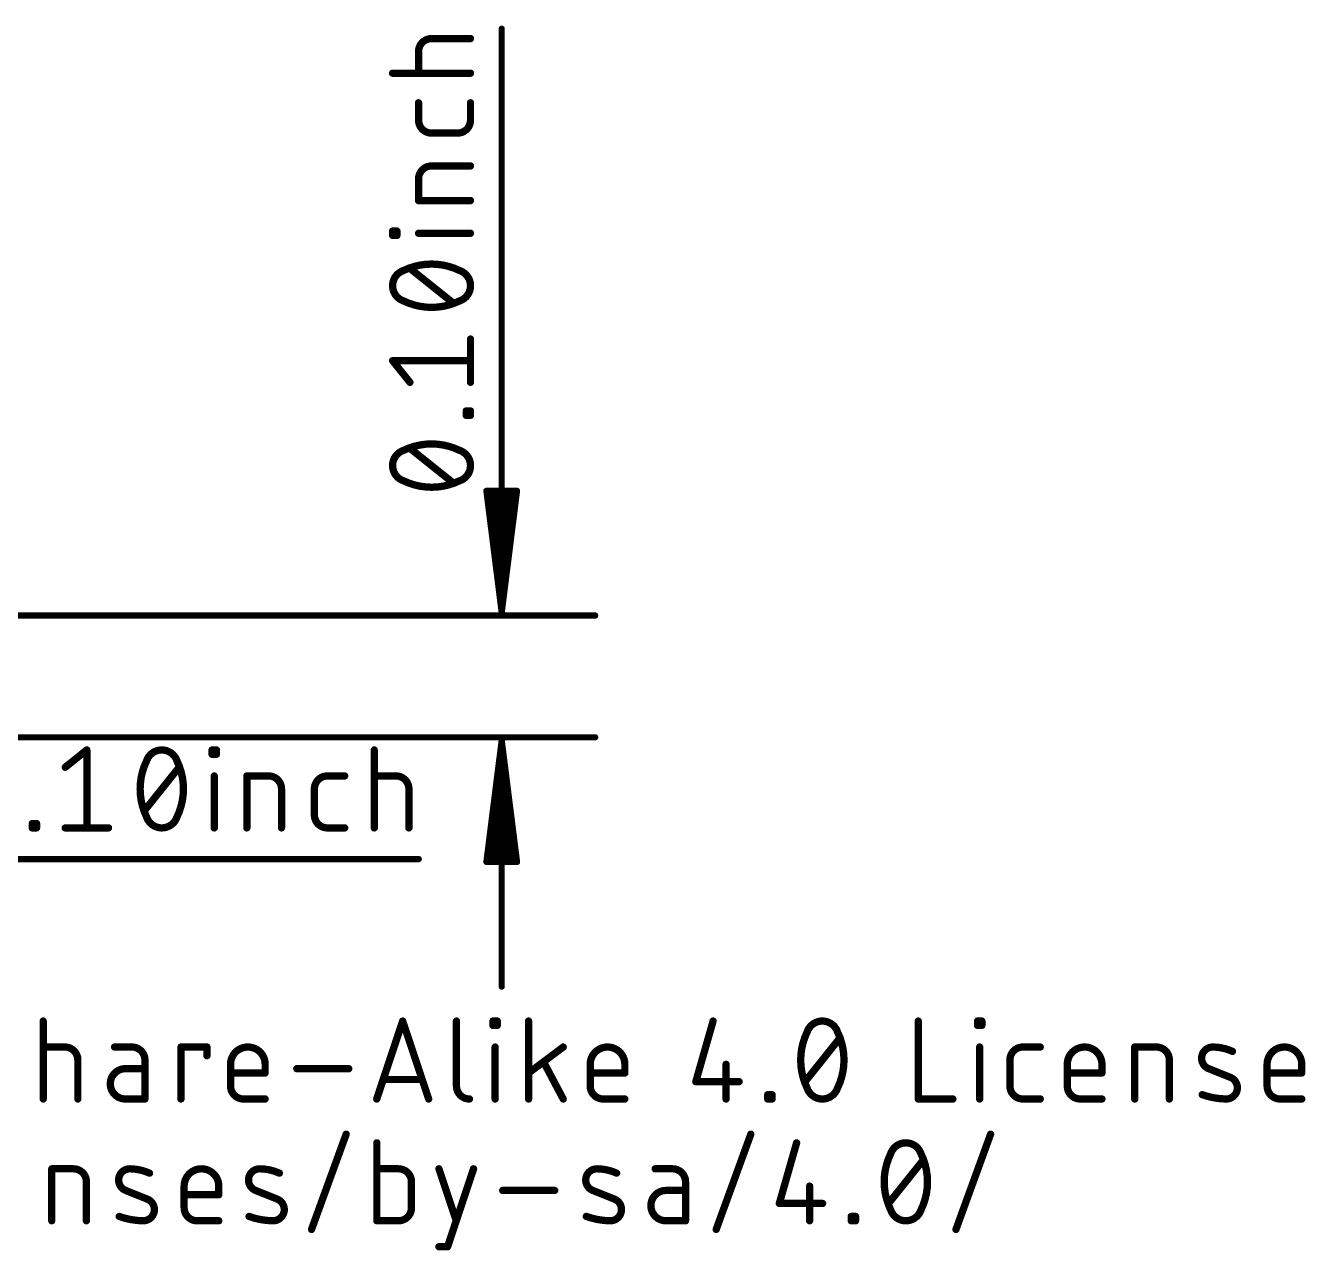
# Model space of a CAD drawing. Extents: x -33 to 53.6, y -13.2 to 65.9.
# Drawn here: x 26.9 to 53.6, y -10.7 to 14.84 of the extents above; entities that cross this region are included whole.
import ezdxf

# ---------------------------------------------------------------- set-up
doc = ezdxf.new("R2010")
doc.units = 0
doc.layers.add('47', color=253, linetype='CONTINUOUS')
doc.layers.add('51', color=253, linetype='CONTINUOUS')

msp = doc.modelspace()

# ---------------------------------------------------------------- linework, layer by layer
at = {"layer": '47'}
for points, const_width in [([(36.83, 2.605), (36.83, 14.7799)], 0.13), ([(35.3665, 14.5741), (36.1793, 14.5741)], 0.1524), ([(35.0956, 13.8516), (35.0956, 14.3031)], 0.1524), ([(36.1793, 13.8516), (34.5537, 13.8516)], 0.1524), ([(35.0956, 12.8738), (35.0956, 13.235)], 0.1524), ([(36.1793, 13.235), (36.1793, 12.8738)], 0.1524), ([(35.9084, 12.6028), (35.3665, 12.6028)], 0.1524), ([(35.3665, 11.9168), (36.1793, 11.9168)], 0.1524), ([(35.0956, 11.1943), (35.0956, 11.6458)], 0.1524), ([(36.1793, 11.1943), (35.0956, 11.1943)], 0.1524), ([(34.5537, 10.4683), (34.5537, 10.5586)], 0.1524), ([(34.5537, 10.5586), (34.644, 10.5586)], 0.1524), ([(34.644, 10.4683), (34.5537, 10.4683)], 0.1524), ([(34.644, 10.5586), (34.644, 10.4683)], 0.1524), ([(36.1793, 10.5134), (35.0956, 10.5134)], 0.1524), ([(35.8181, 9.058), (34.9149, 9.7805)], 0.1524), ([(36.1793, 7.4046), (36.1793, 8.3077)], 0.1524), ([(34.9149, 7.4046), (34.5537, 7.8561)], 0.1524), ([(34.5537, 7.8561), (36.1793, 7.8561)], 0.1524), ([(36.089, 6.7168), (36.089, 6.8071)], 0.1524), ([(36.089, 6.8071), (36.1793, 6.8071)], 0.1524), ([(36.1793, 6.7168), (36.089, 6.7168)], 0.1524), ([(36.1793, 6.8071), (36.1793, 6.7168)], 0.1524), ([(35.8181, 5.3065), (34.9149, 6.029)], 0.1524), ([(36.83, 2.605), (36.5108, 5.14)], 0.13), ([(36.5108, 5.14), (37.1492, 5.14)], 0.13), ([(36.83, 2.605), (36.57, 5.14)], 0.13), ([(36.83, 2.605), (36.7, 5.14)], 0.13), ([(37.1492, 5.14), (36.83, 2.605)], 0.13), ([(36.96, 5.14), (36.83, 2.605)], 0.13), ([(37.09, 5.14), (36.83, 2.605)], 0.13), ([(20.32, 2.54), (38.78, 2.54)], 0.13), ([(20.32, 0), (38.78, 0)], 0.13), ([(36.83, -0.065), (36.5108, -2.6)], 0.13), ([(36.83, -0.065), (36.57, -2.6)], 0.13), ([(36.83, -0.065), (36.7, -2.6)], 0.13), ([(36.83, -0.065), (36.83, -5.2)], 0.13), ([(37.1492, -2.6), (36.83, -0.065)], 0.13), ([(36.96, -2.6), (36.83, -0.065)], 0.13), ([(37.09, -2.6), (36.83, -0.065)], 0.13), ([(27.7246, -0.6249), (28.1761, -0.2637)], 0.1524), ([(28.1761, -0.2637), (28.1761, -1.8893)], 0.1524), ([(30.7883, -0.354), (30.7883, -0.2637)], 0.1524), ([(30.7883, -0.2637), (30.8786, -0.2637)], 0.1524), ([(30.8786, -0.2637), (30.8786, -0.354)], 0.1524), ([(34.1716, -1.8893), (34.1716, -0.2637)], 0.1524), ([(30.8786, -0.354), (30.7883, -0.354)], 0.1524), ([(29.378, -1.5281), (30.1005, -0.6249)], 0.1524), ([(30.8334, -1.8893), (30.8334, -0.8056)], 0.1524), ([(31.5143, -1.8893), (31.5143, -0.8056)], 0.1524), ([(31.5143, -0.8056), (31.9658, -0.8056)], 0.1524), ([(33.1938, -0.8056), (33.555, -0.8056)], 0.1524), ([(34.1716, -0.8056), (34.6231, -0.8056)], 0.1524), ([(32.2368, -1.0765), (32.2368, -1.8893)], 0.1524), ([(32.9228, -1.6184), (32.9228, -1.0765)], 0.1524), ([(34.8941, -1.0765), (34.8941, -1.8893)], 0.1524), ([(27.0368, -1.8893), (27.0368, -1.799)], 0.1524), ([(27.0368, -1.799), (27.1271, -1.799)], 0.1524), ([(27.1271, -1.8893), (27.0368, -1.8893)], 0.1524), ([(27.1271, -1.799), (27.1271, -1.8893)], 0.1524), ([(27.7246, -1.8893), (28.6277, -1.8893)], 0.1524), ([(33.555, -1.8893), (33.1938, -1.8893)], 0.1524), ([(22.925, -2.54), (35.0999, -2.54)], 0.13), ([(36.5108, -2.6), (37.1492, -2.6)], 0.13)]:
    msp.add_lwpolyline(points, dxfattribs=dict(at, const_width=const_width))
for points, const_width in [([(36.8625, 14.7799, 1), (36.7975, 14.7799)], 0.065), ([(35.3665, 14.5741, 0.4142), (35.0956, 14.3031)], 0.1524), ([(35.3665, 14.6122, 1), (35.3665, 14.536)], 0.0762), ([(35.3665, 14.536, 1), (35.3665, 14.6122)], 0.0762), ([(36.1793, 14.536, 1), (36.1793, 14.6122)], 0.0762), ([(35.1337, 14.3031, 1), (35.0575, 14.3031)], 0.0762), ([(35.0575, 14.3031, 1), (35.1337, 14.3031)], 0.0762), ([(34.5537, 13.8897, 1), (34.5537, 13.8135)], 0.0762), ([(35.0575, 13.8516, 1), (35.1337, 13.8516)], 0.0762), ([(36.1793, 13.8135, 1), (36.1793, 13.8897)], 0.0762), ([(35.1337, 13.235, 1), (35.0575, 13.235)], 0.0762), ([(36.2174, 13.235, 1), (36.1412, 13.235)], 0.0762), ([(35.0956, 12.8738, 0.4142), (35.3665, 12.6028)], 0.1524), ([(35.1337, 12.8738, 1), (35.0575, 12.8738)], 0.0762), ([(35.0575, 12.8738, 1), (35.1337, 12.8738)], 0.0762), ([(35.9084, 12.6028, 0.4142), (36.1793, 12.8738)], 0.1524), ([(36.2174, 12.8738, 1), (36.1412, 12.8738)], 0.0762), ([(36.1412, 12.8738, 1), (36.2174, 12.8738)], 0.0762), ([(35.3665, 12.6409, 1), (35.3665, 12.5647)], 0.0762), ([(35.3665, 12.5647, 1), (35.3665, 12.6409)], 0.0762), ([(35.9084, 12.6409, 1), (35.9084, 12.5647)], 0.0762), ([(35.9084, 12.5647, 1), (35.9084, 12.6409)], 0.0762), ([(35.3665, 11.9168, 0.4142), (35.0956, 11.6458)], 0.1524), ([(35.3665, 11.9549, 1), (35.3665, 11.8787)], 0.0762), ([(35.3665, 11.8787, 1), (35.3665, 11.9549)], 0.0762), ([(36.1793, 11.8787, 1), (36.1793, 11.9549)], 0.0762), ([(35.1337, 11.6458, 1), (35.0575, 11.6458)], 0.0762), ([(35.0575, 11.6458, 1), (35.1337, 11.6458)], 0.0762), ([(35.0956, 11.2324, 1), (35.0956, 11.1562)], 0.0762), ([(35.0575, 11.1943, 1), (35.1337, 11.1943)], 0.0762), ([(36.1793, 11.1562, 1), (36.1793, 11.2324)], 0.0762), ([(34.5918, 10.5586, 1), (34.5156, 10.5586)], 0.0762), ([(34.5537, 10.5967, 1), (34.5537, 10.5205)], 0.0762), ([(34.5537, 10.5064, 1), (34.5537, 10.4302)], 0.0762), ([(34.5156, 10.4683, 1), (34.5918, 10.4683)], 0.0762), ([(34.6821, 10.5586, 1), (34.6059, 10.5586)], 0.0762), ([(34.6059, 10.4683, 1), (34.6821, 10.4683)], 0.0762), ([(34.644, 10.5205, 1), (34.644, 10.5967)], 0.0762), ([(34.644, 10.4302, 1), (34.644, 10.5064)], 0.0762), ([(35.0956, 10.5515, 1), (35.0956, 10.4753)], 0.0762), ([(36.1793, 10.4753, 1), (36.1793, 10.5515)], 0.0762), ([(35.3665, 9.8708, 0.1139), (34.7795, 9.7353)], 0.1524), ([(35.9535, 9.7353, 0.1139), (35.3665, 9.8708)], 0.1524), ([(35.3665, 9.9089, 1), (35.3665, 9.8327)], 0.0762), ([(35.3665, 9.8327, 1), (35.3665, 9.9089)], 0.0762), ([(34.7795, 9.7353, 0.3205), (34.5537, 9.4192)], 0.1524), ([(34.7628, 9.7696, 1), (34.7962, 9.7011)], 0.0762), ([(34.7918, 9.6993, 1), (34.7671, 9.7714)], 0.0762), ([(34.9387, 9.8102, 1), (34.8911, 9.7507)], 0.0762), ([(35.9659, 9.7714, 1), (35.9412, 9.6993)], 0.0762), ([(36.1793, 9.4192, 0.3205), (35.9535, 9.7353)], 0.1524), ([(35.9368, 9.7011, 1), (35.9702, 9.7696)], 0.0762), ([(34.5537, 9.4192, 0.3205), (34.7795, 9.1032)], 0.1524), ([(34.5918, 9.4192, 1), (34.5156, 9.4192)], 0.0762), ([(34.5156, 9.4192, 1), (34.5918, 9.4192)], 0.0762), ([(35.9535, 9.1032, 0.3205), (36.1793, 9.4192)], 0.1524), ([(36.2174, 9.4192, 1), (36.1412, 9.4192)], 0.0762), ([(36.1412, 9.4192, 1), (36.2174, 9.4192)], 0.0762), ([(34.7795, 9.1032, 0.1139), (35.3665, 8.9677)], 0.1524), ([(34.7962, 9.1374, 1), (34.7628, 9.0689)], 0.0762), ([(34.7671, 9.0671, 1), (34.7918, 9.1392)], 0.0762), ([(35.3665, 8.9677, 0.1139), (35.9535, 9.1032)], 0.1524), ([(35.7943, 9.0282, 1), (35.8419, 9.0878)], 0.0762), ([(35.9412, 9.1392, 1), (35.9659, 9.0671)], 0.0762), ([(35.9702, 9.0689, 1), (35.9368, 9.1374)], 0.0762), ([(35.3665, 9.0058, 1), (35.3665, 8.9296)], 0.0762), ([(35.3665, 8.9296, 1), (35.3665, 9.0058)], 0.0762), ([(36.2174, 8.3077, 1), (36.1412, 8.3077)], 0.0762), ([(34.5835, 7.8799, 1), (34.5239, 7.8323)], 0.0762), ([(34.5537, 7.8942, 1), (34.5537, 7.818)], 0.0762), ([(36.1793, 7.818, 1), (36.1793, 7.8942)], 0.0762), ([(34.8852, 7.3808, 1), (34.9447, 7.4284)], 0.0762), ([(36.1412, 7.4046, 1), (36.2174, 7.4046)], 0.0762), ([(36.1271, 6.8071, 1), (36.0509, 6.8071)], 0.0762), ([(36.089, 6.8452, 1), (36.089, 6.769)], 0.0762), ([(36.089, 6.7549, 1), (36.089, 6.6787)], 0.0762), ([(36.0509, 6.7168, 1), (36.1271, 6.7168)], 0.0762), ([(36.2174, 6.8071, 1), (36.1412, 6.8071)], 0.0762), ([(36.1412, 6.7168, 1), (36.2174, 6.7168)], 0.0762), ([(36.1793, 6.769, 1), (36.1793, 6.8452)], 0.0762), ([(36.1793, 6.6787, 1), (36.1793, 6.7549)], 0.0762), ([(35.3665, 6.1193, 0.1139), (34.7795, 5.9838)], 0.1524), ([(35.9535, 5.9838, 0.1139), (35.3665, 6.1193)], 0.1524), ([(35.3665, 6.1574, 1), (35.3665, 6.0812)], 0.0762), ([(35.3665, 6.0812, 1), (35.3665, 6.1574)], 0.0762), ([(34.7795, 5.9838, 0.3205), (34.5537, 5.6678)], 0.1524), ([(34.7628, 6.0181, 1), (34.7962, 5.9496)], 0.0762), ([(34.7918, 5.9478, 1), (34.7671, 6.0199)], 0.0762), ([(34.9387, 6.0588, 1), (34.8911, 5.9992)], 0.0762), ([(35.9659, 6.0199, 1), (35.9412, 5.9478)], 0.0762), ([(36.1793, 5.6678, 0.3205), (35.9535, 5.9838)], 0.1524), ([(35.9368, 5.9496, 1), (35.9702, 6.0181)], 0.0762), ([(34.5537, 5.6678, 0.3205), (34.7795, 5.3517)], 0.1524), ([(34.5918, 5.6678, 1), (34.5156, 5.6678)], 0.0762), ([(34.5156, 5.6678, 1), (34.5918, 5.6678)], 0.0762), ([(35.9535, 5.3517, 0.3205), (36.1793, 5.6678)], 0.1524), ([(36.2174, 5.6678, 1), (36.1412, 5.6678)], 0.0762), ([(36.1412, 5.6678, 1), (36.2174, 5.6678)], 0.0762), ([(34.7795, 5.3517, 0.1139), (35.3665, 5.2162)], 0.1524), ([(34.7962, 5.3859, 1), (34.7628, 5.3174)], 0.0762), ([(34.7671, 5.3156, 1), (34.7918, 5.3877)], 0.0762), ([(35.3665, 5.2162, 0.1139), (35.9535, 5.3517)], 0.1524), ([(35.7943, 5.2768, 1), (35.8419, 5.3363)], 0.0762), ([(35.9412, 5.3877, 1), (35.9659, 5.3156)], 0.0762), ([(35.9702, 5.3174, 1), (35.9368, 5.3859)], 0.0762), ([(35.3665, 5.2543, 1), (35.3665, 5.1781)], 0.0762), ([(35.3665, 5.1781, 1), (35.3665, 5.2543)], 0.0762), ([(36.543, 5.1441, 1), (36.4785, 5.1359)], 0.065), ([(36.5108, 5.1725, 1), (36.5108, 5.1075)], 0.065), ([(36.6023, 5.1433, 1), (36.5377, 5.1367)], 0.065), ([(36.7325, 5.1417, 1), (36.6675, 5.1383)], 0.065), ([(36.9925, 5.1383, 1), (36.9275, 5.1417)], 0.065), ([(37.1223, 5.1367, 1), (37.0577, 5.1433)], 0.065), ([(37.1815, 5.1359, 1), (37.117, 5.1441)], 0.065), ([(37.1492, 5.1075, 1), (37.1492, 5.1725)], 0.065), ([(36.7978, 2.6091, 1), (36.8622, 2.6009)], 0.065), ([(36.7977, 2.6083, 1), (36.8623, 2.6017)], 0.065), ([(36.7975, 2.6033, 1), (36.8625, 2.6067)], 0.065), ([(36.7975, 2.6067, 1), (36.8625, 2.6033)], 0.065), ([(36.7975, 2.605, 1), (36.8625, 2.605)], 0.065), ([(36.7977, 2.6017, 1), (36.8623, 2.6083)], 0.065), ([(36.7978, 2.6009, 1), (36.8622, 2.6091)], 0.065), ([(38.78, 2.5075, 1), (38.78, 2.5725)], 0.065), ([(36.8625, -0.0667, 1), (36.7975, -0.0633)], 0.065), ([(36.8625, -0.0633, 1), (36.7975, -0.0667)], 0.065), ([(38.78, -0.0325, 1), (38.78, 0.0325)], 0.065), ([(28.2142, -0.2637, 1), (28.138, -0.2637)], 0.0762), ([(28.1999, -0.2935, 1), (28.1523, -0.2339)], 0.0762), ([(29.7392, -0.2637, 0.3205), (29.4232, -0.4895)], 0.1524), ([(30.0553, -0.4895, 0.3205), (29.7392, -0.2637)], 0.1524), ([(29.7392, -0.2256, 1), (29.7392, -0.3018)], 0.0762), ([(29.7392, -0.3018, 1), (29.7392, -0.2256)], 0.0762), ([(30.8264, -0.2637, 1), (30.7502, -0.2637)], 0.0762), ([(30.7883, -0.2256, 1), (30.7883, -0.3018)], 0.0762), ([(30.9167, -0.2637, 1), (30.8405, -0.2637)], 0.0762), ([(30.8786, -0.3018, 1), (30.8786, -0.2256)], 0.0762), ([(34.2097, -0.2637, 1), (34.1335, -0.2637)], 0.0762), ([(36.8625, -0.065, 1), (36.7975, -0.065)], 0.065), ([(36.8622, -0.0609, 1), (36.7978, -0.0691)], 0.065), ([(36.8623, -0.0617, 1), (36.7977, -0.0683)], 0.065), ([(36.8623, -0.0683, 1), (36.7977, -0.0617)], 0.065), ([(36.8622, -0.0691, 1), (36.7978, -0.0609)], 0.065), ([(29.4232, -0.4895, 0.1139), (29.2877, -1.0765)], 0.1524), ([(29.3871, -0.4771, 1), (29.4592, -0.5018)], 0.0762), ([(29.4574, -0.5062, 1), (29.3889, -0.4728)], 0.0762), ([(30.1908, -1.0765, 0.1139), (30.0553, -0.4895)], 0.1524), ([(30.0896, -0.4728, 1), (30.0211, -0.5062)], 0.0762), ([(30.0193, -0.5018, 1), (30.0914, -0.4771)], 0.0762), ([(30.7883, -0.3159, 1), (30.7883, -0.3921)], 0.0762), ([(30.7502, -0.354, 1), (30.8264, -0.354)], 0.0762), ([(30.8405, -0.354, 1), (30.9167, -0.354)], 0.0762), ([(30.8786, -0.3921, 1), (30.8786, -0.3159)], 0.0762), ([(27.7008, -0.5952, 1), (27.7484, -0.6547)], 0.0762), ([(30.1302, -0.6487, 1), (30.0707, -0.6011)], 0.0762), ([(30.8715, -0.8056, 1), (30.7953, -0.8056)], 0.0762), ([(31.5524, -0.8056, 1), (31.4762, -0.8056)], 0.0762), ([(31.5143, -0.7675, 1), (31.5143, -0.8437)], 0.0762), ([(32.2368, -1.0765, 0.4142), (31.9658, -0.8056)], 0.1524), ([(31.9658, -0.7675, 1), (31.9658, -0.8437)], 0.0762), ([(31.9658, -0.8437, 1), (31.9658, -0.7675)], 0.0762), ([(33.1938, -0.8056, 0.4142), (32.9228, -1.0765)], 0.1524), ([(33.1938, -0.7675, 1), (33.1938, -0.8437)], 0.0762), ([(33.1938, -0.8437, 1), (33.1938, -0.7675)], 0.0762), ([(33.555, -0.8437, 1), (33.555, -0.7675)], 0.0762), ([(34.1716, -0.7675, 1), (34.1716, -0.8437)], 0.0762), ([(34.8941, -1.0765, 0.4142), (34.6231, -0.8056)], 0.1524), ([(34.6231, -0.7675, 1), (34.6231, -0.8437)], 0.0762), ([(34.6231, -0.8437, 1), (34.6231, -0.7675)], 0.0762), ([(29.2877, -1.0765, 0.1139), (29.4232, -1.6635)], 0.1524), ([(29.3258, -1.0765, 1), (29.2496, -1.0765)], 0.0762), ([(29.2496, -1.0765, 1), (29.3258, -1.0765)], 0.0762), ([(30.0553, -1.6635, 0.1139), (30.1908, -1.0765)], 0.1524), ([(30.2289, -1.0765, 1), (30.1527, -1.0765)], 0.0762), ([(30.1527, -1.0765, 1), (30.2289, -1.0765)], 0.0762), ([(32.2749, -1.0765, 1), (32.1987, -1.0765)], 0.0762), ([(32.1987, -1.0765, 1), (32.2749, -1.0765)], 0.0762), ([(32.9609, -1.0765, 1), (32.8847, -1.0765)], 0.0762), ([(32.8847, -1.0765, 1), (32.9609, -1.0765)], 0.0762), ([(34.9322, -1.0765, 1), (34.856, -1.0765)], 0.0762), ([(34.856, -1.0765, 1), (34.9322, -1.0765)], 0.0762), ([(29.3482, -1.5043, 1), (29.4078, -1.5519)], 0.0762), ([(29.4592, -1.6512, 1), (29.3871, -1.6759)], 0.0762), ([(29.4232, -1.6635, 0.3205), (29.7392, -1.8893)], 0.1524), ([(29.7392, -1.8893, 0.3205), (30.0553, -1.6635)], 0.1524), ([(30.0914, -1.6759, 1), (30.0193, -1.6512)], 0.0762), ([(32.9228, -1.6184, 0.4142), (33.1938, -1.8893)], 0.1524), ([(32.9609, -1.6184, 1), (32.8847, -1.6184)], 0.0762), ([(32.8847, -1.6184, 1), (32.9609, -1.6184)], 0.0762), ([(27.0749, -1.799, 1), (26.9987, -1.799)], 0.0762), ([(27.0368, -1.7609, 1), (27.0368, -1.8371)], 0.0762), ([(27.0368, -1.8512, 1), (27.0368, -1.9274)], 0.0762), ([(26.9987, -1.8893, 1), (27.0749, -1.8893)], 0.0762), ([(27.1652, -1.799, 1), (27.089, -1.799)], 0.0762), ([(27.089, -1.8893, 1), (27.1652, -1.8893)], 0.0762), ([(27.1271, -1.8371, 1), (27.1271, -1.7609)], 0.0762), ([(27.1271, -1.9274, 1), (27.1271, -1.8512)], 0.0762), ([(27.7246, -1.8512, 1), (27.7246, -1.9274)], 0.0762), ([(28.138, -1.8893, 1), (28.2142, -1.8893)], 0.0762), ([(28.6277, -1.9274, 1), (28.6277, -1.8512)], 0.0762), ([(29.3889, -1.6802, 1), (29.4574, -1.6468)], 0.0762), ([(29.7392, -1.8512, 1), (29.7392, -1.9274)], 0.0762), ([(29.7392, -1.9274, 1), (29.7392, -1.8512)], 0.0762), ([(30.0211, -1.6468, 1), (30.0896, -1.6802)], 0.0762), ([(30.7953, -1.8893, 1), (30.8715, -1.8893)], 0.0762), ([(31.4762, -1.8893, 1), (31.5524, -1.8893)], 0.0762), ([(32.1987, -1.8893, 1), (32.2749, -1.8893)], 0.0762), ([(33.1938, -1.8512, 1), (33.1938, -1.9274)], 0.0762), ([(33.1938, -1.9274, 1), (33.1938, -1.8512)], 0.0762), ([(33.555, -1.9274, 1), (33.555, -1.8512)], 0.0762), ([(34.1335, -1.8893, 1), (34.2097, -1.8893)], 0.0762), ([(34.856, -1.8893, 1), (34.9322, -1.8893)], 0.0762), ([(35.0999, -2.5725, 1), (35.0999, -2.5075)], 0.065), ([(36.4785, -2.5959, 1), (36.543, -2.6041)], 0.065), ([(36.5108, -2.5675, 1), (36.5108, -2.6325)], 0.065), ([(36.5377, -2.5967, 1), (36.6023, -2.6033)], 0.065), ([(36.6675, -2.5983, 1), (36.7325, -2.6017)], 0.065), ([(36.9275, -2.6017, 1), (36.9925, -2.5983)], 0.065), ([(37.0577, -2.6033, 1), (37.1223, -2.5967)], 0.065), ([(37.117, -2.6041, 1), (37.1815, -2.5959)], 0.065), ([(37.1492, -2.6325, 1), (37.1492, -2.5675)], 0.065), ([(36.7975, -5.2, 1), (36.8625, -5.2)], 0.065)]:
    msp.add_lwpolyline(points, format="xyb", dxfattribs=dict(at, const_width=const_width))
at = {"layer": '51', "const_width": 0.1524}
for points in [[(27.2654, -7.5438), (27.2654, -5.9182)], [(34.223, -7.5438), (34.7649, -5.9182)], [(34.7649, -5.9182), (35.3068, -7.5438)], [(35.8863, -5.9182), (35.8863, -7.2729)], [(36.6476, -6.0085), (36.6476, -5.9182)], [(36.6476, -5.9182), (36.7379, -5.9182)], [(36.7379, -5.9182), (36.7379, -6.0085)], [(37.3905, -7.5438), (37.3905, -5.9182)], [(41.2397, -5.9182), (40.8785, -7.1826)], [(45.5187, -5.9182), (45.5187, -7.5438)], [(46.7558, -6.0085), (46.7558, -5.9182)], [(46.7558, -5.9182), (46.8461, -5.9182)], [(46.8461, -5.9182), (46.8461, -6.0085)], [(36.7379, -6.0085), (36.6476, -6.0085)], [(46.8461, -6.0085), (46.7558, -6.0085)], [(27.2654, -6.4601), (27.717, -6.4601)], [(29.1164, -6.4601), (28.7552, -6.4601)], [(30.1396, -7.5438), (30.1396, -6.4601)], [(30.1396, -6.4601), (30.6815, -6.4601)], [(30.6815, -6.4601), (30.6815, -6.6407)], [(36.6928, -7.5438), (36.6928, -6.4601)], [(38.113, -6.4601), (37.3905, -7.0019)], [(43.1571, -7.1826), (43.8796, -6.2794)], [(46.8009, -7.5438), (46.8009, -6.4601)], [(47.7024, -6.4601), (48.0636, -6.4601)], [(50.0349, -7.5438), (50.0349, -6.4601)], [(50.0349, -6.4601), (50.4864, -6.4601)], [(27.9879, -6.731), (27.9879, -7.5438)], [(29.3874, -7.5438), (29.3874, -6.731)], [(47.4314, -7.2729), (47.4314, -6.731)], [(50.7574, -6.731), (50.7574, -7.5438)], [(29.3874, -6.9116), (28.981, -6.9116)], [(31.1732, -7.2729), (31.1732, -6.8213)], [(31.8957, -7.0019), (31.1732, -7.0019)], [(31.8957, -6.8213), (31.8957, -7.0019)], [(32.5557, -6.9116), (33.6394, -6.9116)], [(38.113, -7.5438), (37.7066, -6.7762)], [(38.6762, -7.2729), (38.6762, -6.8213)], [(39.3987, -7.0019), (38.6762, -7.0019)], [(39.3987, -6.8213), (39.3987, -7.0019)], [(41.5106, -6.8213), (41.5106, -7.5438)], [(48.6281, -7.2729), (48.6281, -6.8213)], [(49.3506, -7.0019), (48.6281, -7.0019)], [(49.3506, -6.8213), (49.3506, -7.0019)], [(52.0287, -7.0922), (51.5772, -6.9116)], [(52.7964, -7.2729), (52.7964, -6.8213)], [(53.5189, -7.0019), (52.7964, -7.0019)], [(53.5189, -6.8213), (53.5189, -7.0019)], [(35.1713, -7.1374), (34.3585, -7.1374)], [(40.8785, -7.1826), (41.7816, -7.1826)], [(28.981, -7.5438), (29.3874, -7.5438)], [(31.8957, -7.5438), (31.4441, -7.5438)], [(39.3987, -7.5438), (38.9471, -7.5438)], [(42.3791, -7.5438), (42.3791, -7.4535)], [(42.3791, -7.4535), (42.4694, -7.4535)], [(42.4694, -7.5438), (42.3791, -7.5438)], [(42.4694, -7.4535), (42.4694, -7.5438)], [(45.5187, -7.5438), (46.2412, -7.5438)], [(48.0636, -7.5438), (47.7024, -7.5438)], [(49.3506, -7.5438), (48.899, -7.5438)], [(53.5189, -7.5438), (53.0673, -7.5438)], [(32.863, -10.2644), (33.5855, -8.2776)], [(41.3039, -10.2644), (42.0264, -8.2776)], [(46.3059, -10.2644), (47.0284, -8.2776)], [(34.2251, -8.4582), (34.2251, -10.0838)], [(42.9816, -8.4582), (42.6204, -9.7226)], [(44.8991, -9.7226), (45.6215, -8.8194)], [(27.4442, -10.0838), (27.4442, -9.0001)], [(27.4442, -9.0001), (27.8958, -9.0001)], [(34.6766, -9.0001), (34.2251, -9.0001)], [(35.5203, -9.0001), (35.8816, -10.0838)], [(35.701, -10.6257), (36.2428, -9.0001)], [(40.3934, -9.0001), (40.0322, -9.0001)], [(28.1667, -9.271), (28.1667, -10.0838)], [(30.2057, -9.8129), (30.2057, -9.3613)], [(30.9282, -9.3613), (30.9282, -9.5419)], [(34.9475, -9.8129), (34.9475, -9.271)], [(40.6643, -10.0838), (40.6643, -9.271)], [(43.2526, -9.3613), (43.2526, -10.0838)], [(29.438, -9.6322), (28.9865, -9.4516)], [(30.9282, -9.5419), (30.2057, -9.5419)], [(32.1474, -9.6322), (31.6959, -9.4516)], [(36.8507, -9.4516), (37.9345, -9.4516)], [(39.1815, -9.6322), (38.7299, -9.4516)], [(40.6643, -9.4516), (40.2579, -9.4516)], [(42.6204, -9.7226), (43.5235, -9.7226)], [(30.9282, -10.0838), (30.4767, -10.0838)], [(34.2251, -10.0838), (34.6766, -10.0838)], [(40.2579, -10.0838), (40.6643, -10.0838)], [(44.121, -10.0838), (44.121, -9.9935)], [(44.121, -9.9935), (44.2113, -9.9935)], [(44.2113, -10.0838), (44.121, -10.0838)], [(44.2113, -9.9935), (44.2113, -10.0838)], [(35.5203, -10.6257), (35.701, -10.6257)]]:
    msp.add_lwpolyline(points, dxfattribs=at)
at = {"layer": '51'}
for points, const_width in [([(27.3035, -5.9182, 1), (27.2273, -5.9182)], 0.0762), ([(34.8011, -5.9062, 1), (34.7288, -5.9302)], 0.0762), ([(34.8011, -5.9302, 1), (34.7288, -5.9062)], 0.0762), ([(35.9244, -5.9182, 1), (35.8482, -5.9182)], 0.0762), ([(36.6857, -5.9182, 1), (36.6095, -5.9182)], 0.0762), ([(36.6476, -5.8801, 1), (36.6476, -5.9563)], 0.0762), ([(36.776, -5.9182, 1), (36.6998, -5.9182)], 0.0762), ([(36.7379, -5.9563, 1), (36.7379, -5.8801)], 0.0762), ([(37.4286, -5.9182, 1), (37.3524, -5.9182)], 0.0762), ([(41.2763, -5.9287, 1), (41.2031, -5.9077)], 0.0762), ([(43.5184, -5.9182, 0.3205), (43.2023, -6.144)], 0.1524), ([(43.8345, -6.144, 0.3205), (43.5184, -5.9182)], 0.1524), ([(43.5184, -5.8801, 1), (43.5184, -5.9563)], 0.0762), ([(43.5184, -5.9563, 1), (43.5184, -5.8801)], 0.0762), ([(45.5568, -5.9182, 1), (45.4806, -5.9182)], 0.0762), ([(46.7939, -5.9182, 1), (46.7177, -5.9182)], 0.0762), ([(46.7558, -5.8801, 1), (46.7558, -5.9563)], 0.0762), ([(46.8842, -5.9182, 1), (46.808, -5.9182)], 0.0762), ([(46.8461, -5.9563, 1), (46.8461, -5.8801)], 0.0762), ([(36.6476, -5.9704, 1), (36.6476, -6.0466)], 0.0762), ([(36.6095, -6.0085, 1), (36.6857, -6.0085)], 0.0762), ([(36.6998, -6.0085, 1), (36.776, -6.0085)], 0.0762), ([(36.7379, -6.0466, 1), (36.7379, -5.9704)], 0.0762), ([(43.2023, -6.144, 0.1139), (43.0668, -6.731)], 0.1524), ([(43.1663, -6.1316, 1), (43.2383, -6.1563)], 0.0762), ([(43.2366, -6.1607, 1), (43.1681, -6.1273)], 0.0762), ([(43.8687, -6.1273, 1), (43.8002, -6.1607)], 0.0762), ([(43.9699, -6.731, 0.1139), (43.8345, -6.144)], 0.1524), ([(43.7984, -6.1563, 1), (43.8705, -6.1316)], 0.0762), ([(46.7558, -5.9704, 1), (46.7558, -6.0466)], 0.0762), ([(46.7177, -6.0085, 1), (46.7939, -6.0085)], 0.0762), ([(46.808, -6.0085, 1), (46.8842, -6.0085)], 0.0762), ([(46.8461, -6.0466, 1), (46.8461, -5.9704)], 0.0762), ([(27.2654, -6.422, 1), (27.2654, -6.4982)], 0.0762), ([(27.9879, -6.731, 0.4142), (27.717, -6.4601)], 0.1524), ([(27.717, -6.422, 1), (27.717, -6.4982)], 0.0762), ([(27.717, -6.4982, 1), (27.717, -6.422)], 0.0762), ([(28.7552, -6.422, 1), (28.7552, -6.4982)], 0.0762), ([(29.3874, -6.731, 0.4142), (29.1164, -6.4601)], 0.1524), ([(29.1164, -6.422, 1), (29.1164, -6.4982)], 0.0762), ([(29.1164, -6.4982, 1), (29.1164, -6.422)], 0.0762), ([(30.1777, -6.4601, 1), (30.1015, -6.4601)], 0.0762), ([(30.1396, -6.422, 1), (30.1396, -6.4982)], 0.0762), ([(30.7196, -6.4601, 1), (30.6434, -6.4601)], 0.0762), ([(30.6815, -6.4982, 1), (30.6815, -6.422)], 0.0762), ([(31.8957, -6.8213, 1), (31.1732, -6.8213)], 0.1524), ([(36.7309, -6.4601, 1), (36.6547, -6.4601)], 0.0762), ([(38.1358, -6.4905, 1), (38.0901, -6.4296)], 0.0762), ([(39.3987, -6.8213, 1), (38.6762, -6.8213)], 0.1524), ([(43.9094, -6.3032, 1), (43.8499, -6.2556)], 0.0762), ([(46.839, -6.4601, 1), (46.7628, -6.4601)], 0.0762), ([(47.7024, -6.4601, 0.4142), (47.4314, -6.731)], 0.1524), ([(47.7024, -6.422, 1), (47.7024, -6.4982)], 0.0762), ([(47.7024, -6.4982, 1), (47.7024, -6.422)], 0.0762), ([(48.0636, -6.4982, 1), (48.0636, -6.422)], 0.0762), ([(49.3506, -6.8213, 1), (48.6281, -6.8213)], 0.1524), ([(50.073, -6.4601, 1), (49.9968, -6.4601)], 0.0762), ([(50.0349, -6.422, 1), (50.0349, -6.4982)], 0.0762), ([(50.7574, -6.731, 0.4142), (50.4864, -6.4601)], 0.1524), ([(50.4864, -6.422, 1), (50.4864, -6.4982)], 0.0762), ([(50.4864, -6.4982, 1), (50.4864, -6.422)], 0.0762), ([(51.6675, -6.4601, 0.8318), (51.5772, -6.9116)], 0.1524), ([(51.668, -6.422, 1), (51.6669, -6.4982)], 0.0762), ([(52.0739, -6.5504, 0.1026), (51.6675, -6.4601)], 0.1524), ([(51.6669, -6.4982, 1), (51.668, -6.422)], 0.0762), ([(53.5189, -6.8213, 1), (52.7964, -6.8213)], 0.1524), ([(28.026, -6.731, 1), (27.9498, -6.731)], 0.0762), ([(29.4255, -6.731, 1), (29.3493, -6.731)], 0.0762), ([(30.6434, -6.6407, 1), (30.7196, -6.6407)], 0.0762), ([(43.0668, -6.731, 0.1139), (43.2023, -7.318)], 0.1524), ([(43.1049, -6.731, 1), (43.0287, -6.731)], 0.0762), ([(43.8345, -7.318, 0.1139), (43.9699, -6.731)], 0.1524), ([(44.008, -6.731, 1), (43.9318, -6.731)], 0.0762), ([(47.4695, -6.731, 1), (47.3933, -6.731)], 0.0762), ([(50.7955, -6.731, 1), (50.7193, -6.731)], 0.0762), ([(52.0582, -6.5851, 1), (52.0895, -6.5156)], 0.0762), ([(27.9498, -6.731, 1), (28.026, -6.731)], 0.0762), ([(28.981, -6.9116, 1), (28.981, -7.5438)], 0.1524), ([(28.981, -6.8735, 1), (28.981, -6.9497)], 0.0762), ([(28.981, -6.9497, 1), (28.981, -6.8735)], 0.0762), ([(29.3493, -6.731, 1), (29.4255, -6.731)], 0.0762), ([(29.3874, -6.9497, 1), (29.3874, -6.8735)], 0.0762), ([(31.2113, -6.8213, 1), (31.1351, -6.8213)], 0.0762), ([(31.1351, -6.8213, 1), (31.2113, -6.8213)], 0.0762), ([(31.1732, -6.9638, 1), (31.1732, -7.04)], 0.0762), ([(31.9338, -6.8213, 1), (31.8576, -6.8213)], 0.0762), ([(31.8576, -6.8213, 1), (31.9338, -6.8213)], 0.0762), ([(31.8957, -7.04, 1), (31.8957, -6.9638)], 0.0762), ([(32.5557, -6.8735, 1), (32.5557, -6.9497)], 0.0762), ([(33.6394, -6.9497, 1), (33.6394, -6.8735)], 0.0762), ([(37.3676, -6.9715, 1), (37.4133, -7.0324)], 0.0762), ([(37.7402, -6.7583, 1), (37.6729, -6.794)], 0.0762), ([(38.7143, -6.8213, 1), (38.6381, -6.8213)], 0.0762), ([(38.6381, -6.8213, 1), (38.7143, -6.8213)], 0.0762), ([(38.6762, -6.9638, 1), (38.6762, -7.04)], 0.0762), ([(39.4368, -6.8213, 1), (39.3606, -6.8213)], 0.0762), ([(39.3606, -6.8213, 1), (39.4368, -6.8213)], 0.0762), ([(39.3987, -7.04, 1), (39.3987, -6.9638)], 0.0762), ([(41.5487, -6.8213, 1), (41.4725, -6.8213)], 0.0762), ([(43.0287, -6.731, 1), (43.1049, -6.731)], 0.0762), ([(43.9318, -6.731, 1), (44.008, -6.731)], 0.0762), ([(47.3933, -6.731, 1), (47.4695, -6.731)], 0.0762), ([(48.6662, -6.8213, 1), (48.59, -6.8213)], 0.0762), ([(48.59, -6.8213, 1), (48.6662, -6.8213)], 0.0762), ([(48.6281, -6.9638, 1), (48.6281, -7.04)], 0.0762), ([(49.3887, -6.8213, 1), (49.3125, -6.8213)], 0.0762), ([(49.3125, -6.8213, 1), (49.3887, -6.8213)], 0.0762), ([(49.3506, -7.04, 1), (49.3506, -6.9638)], 0.0762), ([(50.7193, -6.731, 1), (50.7955, -6.731)], 0.0762), ([(51.5913, -6.8763, 1), (51.563, -6.947)], 0.0762), ([(51.563, -6.947, 1), (51.5913, -6.8762)], 0.0762), ([(52.8345, -6.8213, 1), (52.7583, -6.8213)], 0.0762), ([(52.7583, -6.8213, 1), (52.8345, -6.8213)], 0.0762), ([(52.7964, -6.9638, 1), (52.7964, -7.04)], 0.0762), ([(53.557, -6.8213, 1), (53.4808, -6.8213)], 0.0762), ([(53.4808, -6.8213, 1), (53.557, -6.8213)], 0.0762), ([(53.5189, -7.04, 1), (53.5189, -6.9638)], 0.0762), ([(31.1732, -7.2729, 0.4142), (31.4441, -7.5438)], 0.1524), ([(31.2113, -7.2729, 1), (31.1351, -7.2729)], 0.0762), ([(31.8576, -7.0019, 1), (31.9338, -7.0019)], 0.0762), ([(34.3585, -7.0993, 1), (34.3585, -7.1755)], 0.0762), ([(35.1713, -7.1755, 1), (35.1713, -7.0993)], 0.0762), ([(35.8863, -7.2729, 0.4142), (36.1572, -7.5438)], 0.1524), ([(35.9244, -7.2729, 1), (35.8482, -7.2729)], 0.0762), ([(38.6762, -7.2729, 0.4142), (38.9471, -7.5438)], 0.1524), ([(38.7143, -7.2729, 1), (38.6381, -7.2729)], 0.0762), ([(39.3606, -7.0019, 1), (39.4368, -7.0019)], 0.0762), ([(40.8418, -7.1721, 1), (40.9151, -7.193)], 0.0762), ([(40.8785, -7.1445, 1), (40.8785, -7.2207)], 0.0762), ([(41.7816, -7.2207, 1), (41.7816, -7.1445)], 0.0762), ([(43.1274, -7.1588, 1), (43.1869, -7.2064)], 0.0762), ([(47.4314, -7.2729, 0.4142), (47.7024, -7.5438)], 0.1524), ([(47.4695, -7.2729, 1), (47.3933, -7.2729)], 0.0762), ([(48.6281, -7.2729, 0.4142), (48.899, -7.5438)], 0.1524), ([(48.6662, -7.2729, 1), (48.59, -7.2729)], 0.0762), ([(49.3125, -7.0019, 1), (49.3887, -7.0019)], 0.0762), ([(51.9384, -7.5438, 0.8318), (52.0287, -7.0922)], 0.1524), ([(52.0429, -7.0569, 1), (52.0146, -7.1276)], 0.0762), ([(52.0146, -7.1276, 1), (52.0429, -7.0569)], 0.0762), ([(52.7964, -7.2729, 0.4142), (53.0673, -7.5438)], 0.1524), ([(52.8345, -7.2729, 1), (52.7583, -7.2729)], 0.0762), ([(53.4808, -7.0019, 1), (53.557, -7.0019)], 0.0762), ([(28.981, -7.5057, 1), (28.981, -7.5819)], 0.0762), ([(28.981, -7.5819, 1), (28.981, -7.5057)], 0.0762), ([(29.3874, -7.5819, 1), (29.3874, -7.5057)], 0.0762), ([(31.1351, -7.2729, 1), (31.2113, -7.2729)], 0.0762), ([(31.4441, -7.5057, 1), (31.4441, -7.5819)], 0.0762), ([(31.4441, -7.5819, 1), (31.4441, -7.5057)], 0.0762), ([(31.8957, -7.5819, 1), (31.8957, -7.5057)], 0.0762), ([(35.8482, -7.2729, 1), (35.9244, -7.2729)], 0.0762), ([(36.1572, -7.5819, 1), (36.1572, -7.5057)], 0.0762), ([(38.6381, -7.2729, 1), (38.7143, -7.2729)], 0.0762), ([(38.9471, -7.5057, 1), (38.9471, -7.5819)], 0.0762), ([(38.9471, -7.5819, 1), (38.9471, -7.5057)], 0.0762), ([(39.3987, -7.5819, 1), (39.3987, -7.5057)], 0.0762), ([(42.4172, -7.4535, 1), (42.341, -7.4535)], 0.0762), ([(42.3791, -7.4154, 1), (42.3791, -7.4916)], 0.0762), ([(42.3791, -7.5057, 1), (42.3791, -7.5819)], 0.0762), ([(42.5075, -7.4535, 1), (42.4313, -7.4535)], 0.0762), ([(42.4694, -7.4916, 1), (42.4694, -7.4154)], 0.0762), ([(42.4694, -7.5819, 1), (42.4694, -7.5057)], 0.0762), ([(43.2023, -7.318, 0.3205), (43.5184, -7.5438)], 0.1524), ([(43.2383, -7.3057, 1), (43.1663, -7.3304)], 0.0762), ([(43.1681, -7.3347, 1), (43.2366, -7.3013)], 0.0762), ([(43.5184, -7.5438, 0.3205), (43.8345, -7.318)], 0.1524), ([(43.5184, -7.5057, 1), (43.5184, -7.5819)], 0.0762), ([(43.5184, -7.5819, 1), (43.5184, -7.5057)], 0.0762), ([(43.8002, -7.3013, 1), (43.8687, -7.3347)], 0.0762), ([(43.8705, -7.3304, 1), (43.7984, -7.3057)], 0.0762), ([(45.5187, -7.5057, 1), (45.5187, -7.5819)], 0.0762), ([(46.2412, -7.5819, 1), (46.2412, -7.5057)], 0.0762), ([(47.3933, -7.2729, 1), (47.4695, -7.2729)], 0.0762), ([(47.7024, -7.5057, 1), (47.7024, -7.5819)], 0.0762), ([(47.7024, -7.5819, 1), (47.7024, -7.5057)], 0.0762), ([(48.0636, -7.5819, 1), (48.0636, -7.5057)], 0.0762), ([(48.59, -7.2729, 1), (48.6662, -7.2729)], 0.0762), ([(48.899, -7.5057, 1), (48.899, -7.5819)], 0.0762), ([(48.899, -7.5819, 1), (48.899, -7.5057)], 0.0762), ([(49.3506, -7.5819, 1), (49.3506, -7.5057)], 0.0762), ([(51.4546, -7.4176, 1), (51.4288, -7.4893)], 0.0762), ([(51.4417, -7.4535, 0.083), (51.9384, -7.5438)], 0.1524), ([(51.9389, -7.5057, 1), (51.9379, -7.5819)], 0.0762), ([(51.9379, -7.5819, 1), (51.9389, -7.5057)], 0.0762), ([(52.7583, -7.2729, 1), (52.8345, -7.2729)], 0.0762), ([(53.0673, -7.5057, 1), (53.0673, -7.5819)], 0.0762), ([(53.0673, -7.5819, 1), (53.0673, -7.5057)], 0.0762), ([(53.5189, -7.5819, 1), (53.5189, -7.5057)], 0.0762), ([(27.2273, -7.5438, 1), (27.3035, -7.5438)], 0.0762), ([(27.9498, -7.5438, 1), (28.026, -7.5438)], 0.0762), ([(29.3493, -7.5438, 1), (29.4255, -7.5438)], 0.0762), ([(30.1015, -7.5438, 1), (30.1777, -7.5438)], 0.0762), ([(34.1869, -7.5318, 1), (34.2592, -7.5558)], 0.0762), ([(35.2706, -7.5558, 1), (35.3429, -7.5318)], 0.0762), ([(36.6547, -7.5438, 1), (36.7309, -7.5438)], 0.0762), ([(37.3524, -7.5438, 1), (37.4286, -7.5438)], 0.0762), ([(38.0793, -7.5616, 1), (38.1466, -7.526)], 0.0762), ([(41.4725, -7.5438, 1), (41.5487, -7.5438)], 0.0762), ([(42.341, -7.5438, 1), (42.4172, -7.5438)], 0.0762), ([(42.4313, -7.5438, 1), (42.5075, -7.5438)], 0.0762), ([(45.4806, -7.5438, 1), (45.5568, -7.5438)], 0.0762), ([(46.7628, -7.5438, 1), (46.839, -7.5438)], 0.0762), ([(49.9968, -7.5438, 1), (50.073, -7.5438)], 0.0762), ([(50.7193, -7.5438, 1), (50.7955, -7.5438)], 0.0762), ([(33.6213, -8.2906, 1), (33.5497, -8.2646)], 0.0762), ([(42.0622, -8.2906, 1), (41.9906, -8.2646)], 0.0762), ([(47.0642, -8.2906, 1), (46.9925, -8.2646)], 0.0762), ([(34.2632, -8.4582, 1), (34.187, -8.4582)], 0.0762), ([(43.0183, -8.4687, 1), (42.945, -8.4477)], 0.0762), ([(45.2603, -8.4582, 0.3205), (44.9442, -8.684)], 0.1524), ([(45.5764, -8.684, 0.3205), (45.2603, -8.4582)], 0.1524), ([(45.2603, -8.4201, 1), (45.2603, -8.4963)], 0.0762), ([(45.2603, -8.4963, 1), (45.2603, -8.4201)], 0.0762), ([(44.9442, -8.684, 0.1139), (44.8087, -9.271)], 0.1524), ([(44.9082, -8.6716, 1), (44.9803, -8.6963)], 0.0762), ([(44.9785, -8.7007, 1), (44.91, -8.6673)], 0.0762), ([(45.6106, -8.6673, 1), (45.5421, -8.7007)], 0.0762), ([(45.7119, -9.271, 0.1139), (45.5764, -8.684)], 0.1524), ([(45.5403, -8.6963, 1), (45.6124, -8.6716)], 0.0762), ([(45.6513, -8.8432, 1), (45.5918, -8.7956)], 0.0762), ([(27.4823, -9.0001, 1), (27.4061, -9.0001)], 0.0762), ([(27.4442, -8.962, 1), (27.4442, -9.0382)], 0.0762), ([(28.1667, -9.271, 0.4142), (27.8958, -9.0001)], 0.1524), ([(27.8958, -8.962, 1), (27.8958, -9.0382)], 0.0762), ([(27.8958, -9.0382, 1), (27.8958, -8.962)], 0.0762), ([(29.0768, -9.0001, 0.8318), (28.9865, -9.4516)], 0.1524), ([(29.0773, -8.962, 1), (29.0762, -9.0382)], 0.0762), ([(29.4832, -9.0904, 0.1026), (29.0768, -9.0001)], 0.1524), ([(29.0762, -9.0382, 1), (29.0773, -8.962)], 0.0762), ([(29.4676, -9.1251, 1), (29.4988, -9.0556)], 0.0762), ([(30.9282, -9.3613, 1), (30.2057, -9.3613)], 0.1524), ([(31.7862, -9.0001, 0.8318), (31.6959, -9.4516)], 0.1524), ([(32.1926, -9.0904, 0.1026), (31.7862, -9.0001)], 0.1524), ([(31.7868, -8.962, 1), (31.7857, -9.0382)], 0.0762), ([(31.7857, -9.0382, 1), (31.7868, -8.962)], 0.0762), ([(32.177, -9.1251, 1), (32.2082, -9.0556)], 0.0762), ([(34.2251, -8.962, 1), (34.2251, -9.0382)], 0.0762), ([(34.9475, -9.271, 0.4142), (34.6766, -9.0001)], 0.1524), ([(34.6766, -8.962, 1), (34.6766, -9.0382)], 0.0762), ([(34.6766, -9.0382, 1), (34.6766, -8.962)], 0.0762), ([(35.5565, -8.988, 1), (35.4842, -9.0121)], 0.0762), ([(36.279, -9.0121, 1), (36.2067, -8.988)], 0.0762), ([(38.8202, -9.0001, 0.8318), (38.7299, -9.4516)], 0.1524), ([(39.2266, -9.0904, 0.1026), (38.8202, -9.0001)], 0.1524), ([(38.8208, -8.962, 1), (38.8197, -9.0382)], 0.0762), ([(38.8197, -9.0382, 1), (38.8208, -8.962)], 0.0762), ([(39.211, -9.1251, 1), (39.2423, -9.0556)], 0.0762), ([(40.0322, -8.962, 1), (40.0322, -9.0382)], 0.0762), ([(40.6643, -9.271, 0.4142), (40.3934, -9.0001)], 0.1524), ([(40.3934, -8.962, 1), (40.3934, -9.0382)], 0.0762), ([(40.3934, -9.0382, 1), (40.3934, -8.962)], 0.0762), ([(28.2048, -9.271, 1), (28.1286, -9.271)], 0.0762), ([(28.1286, -9.271, 1), (28.2048, -9.271)], 0.0762), ([(30.2438, -9.3613, 1), (30.1676, -9.3613)], 0.0762), ([(30.1676, -9.3613, 1), (30.2438, -9.3613)], 0.0762), ([(30.9663, -9.3613, 1), (30.8901, -9.3613)], 0.0762), ([(30.8901, -9.3613, 1), (30.9663, -9.3613)], 0.0762), ([(34.9856, -9.271, 1), (34.9094, -9.271)], 0.0762), ([(34.9094, -9.271, 1), (34.9856, -9.271)], 0.0762), ([(40.7024, -9.271, 1), (40.6262, -9.271)], 0.0762), ([(40.6262, -9.271, 1), (40.7024, -9.271)], 0.0762), ([(43.2907, -9.3613, 1), (43.2145, -9.3613)], 0.0762), ([(44.8087, -9.271, 0.1139), (44.9442, -9.858)], 0.1524), ([(44.8468, -9.271, 1), (44.7706, -9.271)], 0.0762), ([(44.7706, -9.271, 1), (44.8468, -9.271)], 0.0762), ([(45.5764, -9.858, 0.1139), (45.7119, -9.271)], 0.1524), ([(45.75, -9.271, 1), (45.6738, -9.271)], 0.0762), ([(45.6738, -9.271, 1), (45.75, -9.271)], 0.0762), ([(29.0006, -9.4163, 1), (28.9723, -9.487)], 0.0762), ([(28.9723, -9.487, 1), (29.0006, -9.4162)], 0.0762), ([(29.3477, -10.0838, 0.8318), (29.438, -9.6322)], 0.1524), ([(29.4522, -9.5969, 1), (29.4239, -9.6676)], 0.0762), ([(29.4239, -9.6676, 1), (29.4522, -9.5969)], 0.0762), ([(30.2057, -9.5038, 1), (30.2057, -9.58)], 0.0762), ([(30.8901, -9.5419, 1), (30.9663, -9.5419)], 0.0762), ([(30.9282, -9.58, 1), (30.9282, -9.5038)], 0.0762), ([(31.71, -9.4163, 1), (31.6817, -9.487)], 0.0762), ([(31.6817, -9.487, 1), (31.71, -9.4162)], 0.0762), ([(32.0571, -10.0838, 0.8318), (32.1474, -9.6322)], 0.1524), ([(32.1616, -9.5969, 1), (32.1333, -9.6676)], 0.0762), ([(32.1333, -9.6676, 1), (32.1616, -9.5969)], 0.0762), ([(36.8507, -9.4135, 1), (36.8507, -9.4897)], 0.0762), ([(37.9345, -9.4897, 1), (37.9345, -9.4135)], 0.0762), ([(38.7441, -9.4163, 1), (38.7158, -9.487)], 0.0762), ([(38.7158, -9.487, 1), (38.7441, -9.4162)], 0.0762), ([(39.0912, -10.0838, 0.8318), (39.1815, -9.6322)], 0.1524), ([(39.1956, -9.5969, 1), (39.1673, -9.6676)], 0.0762), ([(39.1673, -9.6676, 1), (39.1956, -9.5969)], 0.0762), ([(40.2579, -9.4516, 1), (40.2579, -10.0838)], 0.1524), ([(40.2579, -9.4135, 1), (40.2579, -9.4897)], 0.0762), ([(40.2579, -9.4897, 1), (40.2579, -9.4135)], 0.0762), ([(40.6643, -9.4897, 1), (40.6643, -9.4135)], 0.0762), ([(30.2057, -9.8129, 0.4142), (30.4767, -10.0838)], 0.1524), ([(30.2438, -9.8129, 1), (30.1676, -9.8129)], 0.0762), ([(30.1676, -9.8129, 1), (30.2438, -9.8129)], 0.0762), ([(34.6766, -10.0838, 0.4142), (34.9475, -9.8129)], 0.1524), ([(34.9094, -9.8129, 1), (34.9856, -9.8129)], 0.0762), ([(34.9856, -9.8129, 1), (34.9095, -9.8129)], 0.0762), ([(42.5837, -9.7121, 1), (42.657, -9.733)], 0.0762), ([(42.6204, -9.6845, 1), (42.6204, -9.7607)], 0.0762), ([(43.5235, -9.7607, 1), (43.5235, -9.6845)], 0.0762), ([(44.8693, -9.6988, 1), (44.9288, -9.7464)], 0.0762), ([(44.9442, -9.858, 0.3205), (45.2603, -10.0838)], 0.1524), ([(44.9803, -9.8457, 1), (44.9082, -9.8704)], 0.0762), ([(44.91, -9.8747, 1), (44.9785, -9.8413)], 0.0762), ([(45.2603, -10.0838, 0.3205), (45.5764, -9.858)], 0.1524), ([(45.5421, -9.8413, 1), (45.6106, -9.8747)], 0.0762), ([(45.6124, -9.8704, 1), (45.5404, -9.8457)], 0.0762), ([(27.4061, -10.0838, 1), (27.4823, -10.0838)], 0.0762), ([(28.1286, -10.0838, 1), (28.2048, -10.0838)], 0.0762), ([(28.8639, -9.9576, 1), (28.8381, -10.0293)], 0.0762), ([(28.851, -9.9935, 0.083), (29.3477, -10.0838)], 0.1524), ([(29.3483, -10.0457, 1), (29.3472, -10.1219)], 0.0762), ([(29.3472, -10.1219, 1), (29.3483, -10.0457)], 0.0762), ([(30.4767, -10.0457, 1), (30.4767, -10.1219)], 0.0762), ([(30.4767, -10.1219, 1), (30.4767, -10.0457)], 0.0762), ([(30.9282, -10.1219, 1), (30.9282, -10.0457)], 0.0762), ([(31.5733, -9.9576, 1), (31.5475, -10.0293)], 0.0762), ([(31.5604, -9.9935, 0.083), (32.0571, -10.0838)], 0.1524), ([(32.0577, -10.0457, 1), (32.0566, -10.1219)], 0.0762), ([(32.0566, -10.1219, 1), (32.0577, -10.0457)], 0.0762), ([(34.2251, -10.0457, 1), (34.2251, -10.1219)], 0.0762), ([(34.187, -10.0838, 1), (34.2632, -10.0838)], 0.0762), ([(34.6766, -10.0457, 1), (34.6766, -10.1219)], 0.0762), ([(34.6766, -10.1219, 1), (34.6766, -10.0457)], 0.0762), ([(35.8454, -10.0958, 1), (35.9177, -10.0718)], 0.0762), ([(38.6074, -9.9576, 1), (38.5816, -10.0293)], 0.0762), ([(38.5945, -9.9935, 0.083), (39.0912, -10.0838)], 0.1524), ([(39.0917, -10.0457, 1), (39.0906, -10.1219)], 0.0762), ([(39.0906, -10.1219, 1), (39.0917, -10.0457)], 0.0762), ([(40.2579, -10.0457, 1), (40.2579, -10.1219)], 0.0762), ([(40.2579, -10.1219, 1), (40.2579, -10.0457)], 0.0762), ([(40.6262, -10.0838, 1), (40.7024, -10.0838)], 0.0762), ([(40.6643, -10.1219, 1), (40.6643, -10.0457)], 0.0762), ([(43.2145, -10.0838, 1), (43.2907, -10.0838)], 0.0762), ([(44.1591, -9.9935, 1), (44.0829, -9.9935)], 0.0762), ([(44.121, -9.9554, 1), (44.121, -10.0316)], 0.0762), ([(44.121, -10.0457, 1), (44.121, -10.1219)], 0.0762), ([(44.0829, -10.0838, 1), (44.1591, -10.0838)], 0.0762), ([(44.2494, -9.9935, 1), (44.1732, -9.9935)], 0.0762), ([(44.1732, -10.0838, 1), (44.2494, -10.0838)], 0.0762), ([(44.2113, -10.0316, 1), (44.2113, -9.9554)], 0.0762), ([(44.2113, -10.1219, 1), (44.2113, -10.0457)], 0.0762), ([(45.2603, -10.0457, 1), (45.2603, -10.1219)], 0.0762), ([(45.2603, -10.1219, 1), (45.2603, -10.0457)], 0.0762), ([(32.8272, -10.2514, 1), (32.8988, -10.2774)], 0.0762), ([(41.2681, -10.2514, 1), (41.3397, -10.2774)], 0.0762), ([(46.2701, -10.2514, 1), (46.3417, -10.2774)], 0.0762), ([(35.5203, -10.5876, 1), (35.5203, -10.6638)], 0.0762), ([(35.6648, -10.6136, 1), (35.7371, -10.6377)], 0.0762), ([(35.701, -10.6638, 1), (35.701, -10.5876)], 0.0762)]:
    msp.add_lwpolyline(points, format="xyb", dxfattribs=dict(at, const_width=const_width))

doc.saveas('drawing.dxf')
